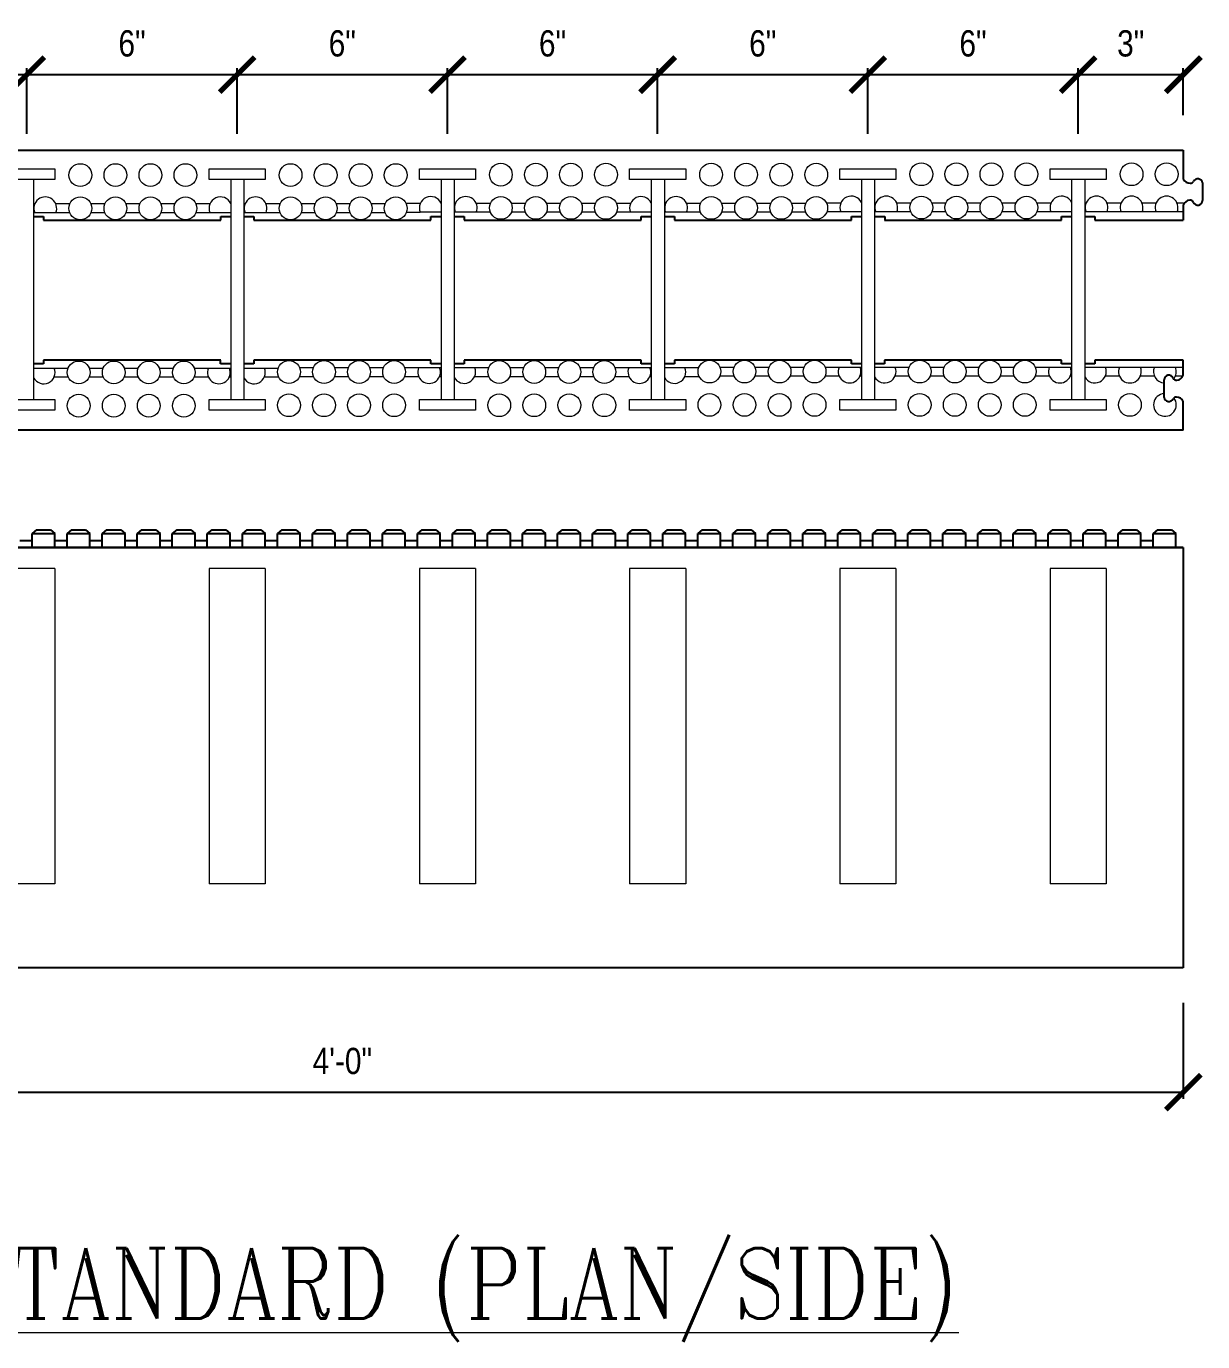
# Model space of a CAD drawing. Header units: inches. Extents: x -109.5 to -47.7, y 32.3 to 113.6.
# Drawn here: x -81.23 to -47.65, y 40.7 to 78.25 of the extents above; entities that cross this region are included whole.
import ezdxf

# ---------------------------------------------------------------- set-up
doc = ezdxf.new("R2010")
doc.units = ezdxf.units.IN
doc.header["$MEASUREMENT"] = 0
doc.layers.get('Defpoints').update_dxf_attribs({"color": 252})
for name, color, linetype, lineweight in [('A1 fine', 251, 'Continuous', 5), ('DETAILS', 7, 'Continuous', 13), ('DIM', 3, 'Continuous', 13)]:
    doc.layers.add(name, color=color, linetype=linetype, lineweight=lineweight)
doc.styles.add('ARCTEXT', font='arctext.shx', dxfattribs={"width": 0.85})
doc.styles.add('RomanC', font='romanc.shx', dxfattribs={"width": 0.85, "height": 5})
doc.dimstyles.new('ARCTEXT 1-1', dxfattribs={"dimscale": 0, "dimtxt": 1, "dimasz": 1, "dimexe": 0.1875, "dimexo": 1, "dimgap": 0.5, "dimtad": 1, "dimdec": 4, "dimzin": 3, "dimdsep": 46, "dimlunit": 4, "dimtxsty": 'ARCTEXT', "dimblk": 'ARCHTICK', "dimcen": 1, "dimclrd": 256, "dimclre": 256, "dimclrt": 256, "dimadec": 0, "dimazin": 0, "dimtfac": 1, "dimtdec": 4, "dimtofl": 0, "dimtmove": 2, "dimatfit": 3, "dimldrblk": 'arrow', "dimfxl": 1, "dimtolj": 1, "dimtzin": 0, "dimarcsym": 0})

# ---------------------------------------------------------------- blocks, each defined once
blk = doc.blocks.new('_ArchTick')
at = {"color": 0, "linetype": 'ByBlock', "const_width": 0.15}
blk.add_lwpolyline([(-0.5, -0.5), (0.5, 0.5)], dxfattribs=at)
blk = doc.blocks.new('*D177')
at = {"layer": 'Defpoints', "color": 0}
for p in [(-96.206, 51.376), (-48.206, 51.376), (-48.206, 47.824)]:
    blk.add_point(p, dxfattribs=at)
at = {"layer": 'DIM', "lineweight": -2}
for p, q in [((-96.206, 50.376), (-96.206, 47.637)), ((-48.206, 50.376), (-48.206, 47.637)), ((-96.206, 47.824), (-48.206, 47.824))]:
    blk.add_line(p, q, dxfattribs=at)
at = {"layer": 'DIM', "lineweight": -2, "rotation": 180}
blk.add_blockref('_ArchTick', (-96.206, 47.824), dxfattribs=at)
at = {"layer": 'DIM', "lineweight": -2}
blk.add_blockref('_ArchTick', (-48.206, 47.824), dxfattribs=at)
at = {"layer": 'DIM', "color": 2, "insert": (-72.206, 48.712), "char_height": 0.75, "attachment_point": 5, "style": 'ARCTEXT'}
blk.add_mtext('\\A1;4\'-0"', dxfattribs=at)
blk = doc.blocks.new('arrow')
at = {"layer": 'DIM'}
blk.add_hatch(color=253, dxfattribs=at).paths.add_polyline_path([(-2, 0.5), (-2, -0.5), (0, 0)])
at = {"layer": 'DIM', "lineweight": 9}
for points in [[(-2, 0.983), (-2, 0.5), (-2.469, 0.617)], [(0.374, 0.094), (0, 0)], [(0.374, -0.094), (0, 0)], [(-2, -0.983), (-2, -0.5), (-2.469, -0.617)]]:
    blk.add_lwpolyline(points, dxfattribs=at)
at = {"layer": 'DIM', "lineweight": 15}
blk.add_lwpolyline([(0, 0), (-2, -0.5), (-2, 0.5), (0, 0)], dxfattribs=at)
blk = doc.blocks.new('*D181')
at = {"layer": 'Defpoints', "color": 0}
for p in [(-81.208, 76.872), (-87.208, 74.18), (-81.208, 74.18)]:
    blk.add_point(p, dxfattribs=at)
at = {"layer": 'DIM', "lineweight": -2}
for p, q in [((-87.208, 75.18), (-87.208, 77.06)), ((-81.208, 75.18), (-81.208, 77.06)), ((-87.208, 76.872), (-81.208, 76.872))]:
    blk.add_line(p, q, dxfattribs=at)
at = {"layer": 'DIM', "lineweight": -2, "rotation": 180}
blk.add_blockref('_ArchTick', (-87.208, 76.872), dxfattribs=at)
at = {"layer": 'DIM', "lineweight": -2}
blk.add_blockref('_ArchTick', (-81.208, 76.872), dxfattribs=at)
at = {"layer": 'DIM', "color": 2, "insert": (-84.208, 77.76), "char_height": 0.75, "attachment_point": 5, "style": 'ARCTEXT'}
blk.add_mtext('\\A1;6"', dxfattribs=at)
blk = doc.blocks.new('*D182')
at = {"layer": 'Defpoints', "color": 0}
for p in [(-75.208, 76.872), (-81.208, 74.18), (-75.208, 74.18)]:
    blk.add_point(p, dxfattribs=at)
at = {"layer": 'DIM', "lineweight": -2}
for p, q in [((-81.208, 75.18), (-81.208, 77.06)), ((-75.208, 75.18), (-75.208, 77.06)), ((-81.208, 76.872), (-75.208, 76.872))]:
    blk.add_line(p, q, dxfattribs=at)
at = {"layer": 'DIM', "lineweight": -2, "rotation": 180}
blk.add_blockref('_ArchTick', (-81.208, 76.872), dxfattribs=at)
at = {"layer": 'DIM', "lineweight": -2}
blk.add_blockref('_ArchTick', (-75.208, 76.872), dxfattribs=at)
at = {"layer": 'DIM', "color": 2, "insert": (-78.208, 77.76), "char_height": 0.75, "attachment_point": 5, "style": 'ARCTEXT'}
blk.add_mtext('\\A1;6"', dxfattribs=at)
blk = doc.blocks.new('*D183')
at = {"layer": 'Defpoints', "color": 0}
for p in [(-69.208, 76.872), (-75.208, 74.18), (-69.208, 74.18)]:
    blk.add_point(p, dxfattribs=at)
at = {"layer": 'DIM', "lineweight": -2}
for p, q in [((-75.208, 75.18), (-75.208, 77.06)), ((-69.208, 75.18), (-69.208, 77.06)), ((-75.208, 76.872), (-69.208, 76.872))]:
    blk.add_line(p, q, dxfattribs=at)
at = {"layer": 'DIM', "lineweight": -2, "rotation": 180}
blk.add_blockref('_ArchTick', (-75.208, 76.872), dxfattribs=at)
at = {"layer": 'DIM', "lineweight": -2}
blk.add_blockref('_ArchTick', (-69.208, 76.872), dxfattribs=at)
at = {"layer": 'DIM', "color": 2, "insert": (-72.208, 77.76), "char_height": 0.75, "attachment_point": 5, "style": 'ARCTEXT'}
blk.add_mtext('\\A1;6"', dxfattribs=at)
blk = doc.blocks.new('*D184')
at = {"layer": 'Defpoints', "color": 0}
for p in [(-63.208, 76.872), (-69.208, 74.18), (-63.208, 74.18)]:
    blk.add_point(p, dxfattribs=at)
at = {"layer": 'DIM', "lineweight": -2}
for p, q in [((-69.208, 75.18), (-69.208, 77.06)), ((-63.208, 75.18), (-63.208, 77.06)), ((-69.208, 76.872), (-63.208, 76.872))]:
    blk.add_line(p, q, dxfattribs=at)
at = {"layer": 'DIM', "lineweight": -2, "rotation": 180}
blk.add_blockref('_ArchTick', (-69.208, 76.872), dxfattribs=at)
at = {"layer": 'DIM', "lineweight": -2}
blk.add_blockref('_ArchTick', (-63.208, 76.872), dxfattribs=at)
at = {"layer": 'DIM', "color": 2, "insert": (-66.208, 77.76), "char_height": 0.75, "attachment_point": 5, "style": 'ARCTEXT'}
blk.add_mtext('\\A1;6"', dxfattribs=at)
blk = doc.blocks.new('*D185')
at = {"layer": 'Defpoints', "color": 0}
for p in [(-57.208, 76.872), (-63.208, 74.18), (-57.208, 74.18)]:
    blk.add_point(p, dxfattribs=at)
at = {"layer": 'DIM', "lineweight": -2}
for p, q in [((-63.208, 75.18), (-63.208, 77.06)), ((-57.208, 75.18), (-57.208, 77.06)), ((-63.208, 76.872), (-57.208, 76.872))]:
    blk.add_line(p, q, dxfattribs=at)
at = {"layer": 'DIM', "lineweight": -2, "rotation": 180}
blk.add_blockref('_ArchTick', (-63.208, 76.872), dxfattribs=at)
at = {"layer": 'DIM', "lineweight": -2}
blk.add_blockref('_ArchTick', (-57.208, 76.872), dxfattribs=at)
at = {"layer": 'DIM', "color": 2, "insert": (-60.208, 77.76), "char_height": 0.75, "attachment_point": 5, "style": 'ARCTEXT'}
blk.add_mtext('\\A1;6"', dxfattribs=at)
blk = doc.blocks.new('*D186')
at = {"layer": 'Defpoints', "color": 0}
for p in [(-51.208, 76.872), (-57.208, 74.18), (-51.208, 74.18)]:
    blk.add_point(p, dxfattribs=at)
at = {"layer": 'DIM', "lineweight": -2}
for p, q in [((-57.208, 75.18), (-57.208, 77.06)), ((-51.208, 75.18), (-51.208, 77.06)), ((-57.208, 76.872), (-51.208, 76.872))]:
    blk.add_line(p, q, dxfattribs=at)
at = {"layer": 'DIM', "lineweight": -2, "rotation": 180}
blk.add_blockref('_ArchTick', (-57.208, 76.872), dxfattribs=at)
at = {"layer": 'DIM', "lineweight": -2}
blk.add_blockref('_ArchTick', (-51.208, 76.872), dxfattribs=at)
at = {"layer": 'DIM', "color": 2, "insert": (-54.208, 77.76), "char_height": 0.75, "attachment_point": 5, "style": 'ARCTEXT'}
blk.add_mtext('\\A1;6"', dxfattribs=at)
blk = doc.blocks.new('*D187')
at = {"layer": 'Defpoints', "color": 0}
for p in [(-48.206, 76.872), (-48.206, 74.72), (-51.208, 74.18)]:
    blk.add_point(p, dxfattribs=at)
at = {"layer": 'DIM', "lineweight": -2}
for p, q in [((-51.208, 75.18), (-51.208, 77.06)), ((-48.206, 75.72), (-48.206, 77.06)), ((-51.208, 76.872), (-48.206, 76.872))]:
    blk.add_line(p, q, dxfattribs=at)
at = {"layer": 'DIM', "lineweight": -2, "rotation": 180}
blk.add_blockref('_ArchTick', (-51.208, 76.872), dxfattribs=at)
at = {"layer": 'DIM', "lineweight": -2}
blk.add_blockref('_ArchTick', (-48.206, 76.872), dxfattribs=at)
at = {"layer": 'DIM', "color": 2, "insert": (-49.707, 77.76), "char_height": 0.75, "attachment_point": 5, "style": 'ARCTEXT'}
blk.add_mtext('\\A1;3"', dxfattribs=at)

msp = doc.modelspace()

# ---------------------------------------------------------------- linework, layer by layer
at = {"color": 1}
for p, q in [((-96.20623, 74.72036), (-48.20623, 74.72036)), ((-48.20623, 74.72036), (-48.20623, 73.89536)), ((-47.6561, 73.78106), (-47.6561, 73.28106)), ((-48.20623, 73.14536), (-48.20623, 72.72036)), ((-81.01738, 72.82036), (-80.72988, 72.82036)), ((-80.73123, 72.72036), (-75.67852, 72.72036)), ((-80.72988, 72.82036), (-80.72988, 72.72036)), ((-75.67852, 72.72036), (-75.67852, 72.82036)), ((-75.67852, 72.82036), (-75.39102, 72.82036)), ((-75.01602, 72.82036), (-74.72852, 72.82036)), ((-74.72988, 72.72036), (-69.67717, 72.72036)), ((-74.72852, 72.82036), (-74.72852, 72.72036)), ((-69.67717, 72.71999), (-69.67717, 72.81999)), ((-69.67717, 72.81999), (-69.38967, 72.81999)), ((-69.01467, 72.81999), (-68.72717, 72.81999)), ((-68.72852, 72.72036), (-63.67852, 72.72036)), ((-68.72717, 72.81999), (-68.72717, 72.71999)), ((-63.67852, 72.72036), (-63.67852, 72.82036)), ((-63.67852, 72.82036), (-63.39102, 72.82036)), ((-63.01602, 72.82036), (-62.72852, 72.82036)), ((-62.72988, 72.72036), (-57.67852, 72.72036)), ((-62.72852, 72.82036), (-62.72852, 72.72036)), ((-57.67852, 72.72036), (-57.67852, 72.82036)), ((-57.67852, 72.82036), (-57.39102, 72.82036)), ((-57.01602, 72.82036), (-56.72852, 72.82036)), ((-56.72988, 72.72036), (-51.67988, 72.72036)), ((-56.72852, 72.82036), (-56.72852, 72.72036)), ((-51.67988, 72.72036), (-51.67988, 72.82036)), ((-51.67988, 72.82036), (-51.39238, 72.82036)), ((-51.01738, 72.82036), (-50.72988, 72.82036)), ((-50.73123, 72.72036), (-48.20623, 72.72036)), ((-50.72988, 72.82036), (-50.72988, 72.72036)), ((-80.73123, 68.72036), (-80.73123, 68.62036)), ((-75.67852, 68.72036), (-80.73123, 68.72036)), ((-75.67988, 68.62036), (-75.67988, 68.72036)), ((-74.72988, 68.72036), (-74.72988, 68.62036)), ((-69.67717, 68.72036), (-74.72988, 68.72036)), ((-69.67852, 68.61999), (-69.67852, 68.71999)), ((-63.67852, 68.72036), (-68.72852, 68.72036)), ((-68.72852, 68.71999), (-68.72852, 68.61999)), ((-63.67988, 68.62036), (-63.67988, 68.72036)), ((-62.72988, 68.72036), (-62.72988, 68.62036)), ((-57.67852, 68.72036), (-62.72988, 68.72036)), ((-57.67988, 68.62036), (-57.67988, 68.72036)), ((-56.72988, 68.72036), (-56.72988, 68.62036)), ((-51.67988, 68.72036), (-56.72988, 68.72036)), ((-51.68123, 68.62036), (-51.68123, 68.72036)), ((-48.20623, 68.72036), (-50.73123, 68.72036)), ((-50.73123, 68.72036), (-50.73123, 68.62036)), ((-48.20623, 68.29536), (-48.20623, 68.72036)), ((-80.73123, 68.62036), (-81.01738, 68.62036)), ((-75.39102, 68.62036), (-75.67988, 68.62036)), ((-74.72988, 68.62036), (-75.01602, 68.62036)), ((-69.38967, 68.61999), (-69.67852, 68.61999)), ((-68.72852, 68.61999), (-69.01467, 68.61999)), ((-63.39102, 68.62036), (-63.67988, 68.62036)), ((-62.72988, 68.62036), (-63.01602, 68.62036)), ((-57.39102, 68.62036), (-57.67988, 68.62036)), ((-56.72988, 68.62036), (-57.01602, 68.62036)), ((-51.39238, 68.62036), (-51.68123, 68.62036)), ((-50.73123, 68.62036), (-51.01738, 68.62036)), ((-48.75637, 67.65965), (-48.75637, 68.15965)), ((-48.20623, 66.72036), (-48.20623, 67.54536)), ((-48.20623, 66.72036), (-96.20623, 66.72036)), ((-80.93277, 63.87639), (-81.05777, 63.77639)), ((-80.93277, 63.87639), (-80.53277, 63.87639)), ((-80.53277, 63.87639), (-80.40777, 63.77639)), ((-79.93289, 63.87639), (-80.05789, 63.77639)), ((-79.93289, 63.87639), (-79.53289, 63.87639)), ((-79.53289, 63.87639), (-79.40789, 63.77639)), ((-78.93231, 63.87639), (-79.05731, 63.77639)), ((-78.93231, 63.87639), (-78.53231, 63.87639)), ((-78.53231, 63.87639), (-78.40731, 63.77639)), ((-77.93335, 63.87639), (-78.05835, 63.77639)), ((-77.93335, 63.87639), (-77.53335, 63.87639)), ((-77.53335, 63.87639), (-77.40835, 63.77639)), ((-76.93335, 63.87639), (-77.05835, 63.77639)), ((-76.93335, 63.87639), (-76.53335, 63.87639)), ((-76.53335, 63.87639), (-76.40835, 63.77639)), ((-75.93454, 63.87639), (-76.05954, 63.77639)), ((-75.93454, 63.87639), (-75.53454, 63.87639)), ((-75.53454, 63.87639), (-75.40954, 63.77639)), ((-74.93454, 63.87639), (-75.05954, 63.77639)), ((-74.93454, 63.87639), (-74.53454, 63.87639)), ((-74.53454, 63.87639), (-74.40954, 63.77639)), ((-73.93455, 63.87639), (-74.05955, 63.77639)), ((-73.93455, 63.87639), (-73.53455, 63.87639)), ((-73.53455, 63.87639), (-73.40955, 63.77639)), ((-72.9347, 63.87639), (-73.0597, 63.77639)), ((-72.9347, 63.87639), (-72.5347, 63.87639)), ((-72.5347, 63.87639), (-72.4097, 63.77639)), ((-71.93412, 63.87639), (-72.05912, 63.77639)), ((-71.93412, 63.87639), (-71.53412, 63.87639)), ((-71.53412, 63.87639), (-71.40912, 63.77639)), ((-70.93516, 63.87639), (-71.06016, 63.77639)), ((-70.93516, 63.87639), (-70.53516, 63.87639)), ((-70.53516, 63.87639), (-70.41016, 63.77639)), ((-69.93516, 63.87639), (-70.06016, 63.77639)), ((-69.93516, 63.87639), (-69.53516, 63.87639)), ((-69.53516, 63.87639), (-69.41016, 63.77639)), ((-68.93635, 63.87639), (-69.06135, 63.77639)), ((-68.93635, 63.87639), (-68.53635, 63.87639)), ((-68.53635, 63.87639), (-68.41135, 63.77639)), ((-67.93635, 63.87639), (-68.06135, 63.77639)), ((-67.93635, 63.87639), (-67.53635, 63.87639)), ((-67.53635, 63.87639), (-67.41135, 63.77639)), ((-66.93636, 63.87639), (-67.06136, 63.77639)), ((-66.93636, 63.87639), (-66.53636, 63.87639)), ((-66.53636, 63.87639), (-66.41136, 63.77639)), ((-65.93651, 63.87639), (-66.06151, 63.77639)), ((-65.93651, 63.87639), (-65.53651, 63.87639)), ((-65.53651, 63.87639), (-65.41151, 63.77639)), ((-64.93755, 63.87639), (-65.06255, 63.77639)), ((-64.93755, 63.87639), (-64.53755, 63.87639)), ((-64.53755, 63.87639), (-64.41255, 63.77639)), ((-63.93755, 63.87639), (-64.06255, 63.77639)), ((-63.93755, 63.87639), (-63.53755, 63.87639)), ((-63.53755, 63.87639), (-63.41255, 63.77639)), ((-62.93874, 63.87639), (-63.06374, 63.77639)), ((-62.93874, 63.87639), (-62.53874, 63.87639)), ((-62.53874, 63.87639), (-62.41374, 63.77639)), ((-61.93874, 63.87639), (-62.06374, 63.77639)), ((-61.93874, 63.87639), (-61.53874, 63.87639)), ((-61.53874, 63.87639), (-61.41374, 63.77639)), ((-60.93874, 63.87639), (-61.06374, 63.77639)), ((-60.93874, 63.87639), (-60.53874, 63.87639)), ((-60.53874, 63.87639), (-60.41374, 63.77639)), ((-59.93889, 63.87639), (-60.06389, 63.77639)), ((-59.93889, 63.87639), (-59.53889, 63.87639)), ((-59.53889, 63.87639), (-59.41389, 63.77639)), ((-58.93904, 63.87639), (-59.06404, 63.77639)), ((-58.93904, 63.87639), (-58.53904, 63.87639)), ((-58.53904, 63.87639), (-58.41404, 63.77639)), ((-57.94008, 63.87639), (-58.06508, 63.77639)), ((-57.94008, 63.87639), (-57.54008, 63.87639)), ((-57.54008, 63.87639), (-57.41508, 63.77639)), ((-56.94008, 63.87639), (-57.06508, 63.77639)), ((-56.94008, 63.87639), (-56.54008, 63.87639)), ((-56.54008, 63.87639), (-56.41508, 63.77639)), ((-55.94127, 63.87639), (-56.06627, 63.77639)), ((-55.94127, 63.87639), (-55.54127, 63.87639)), ((-55.54127, 63.87639), (-55.41627, 63.77639)), ((-54.94127, 63.87639), (-55.06627, 63.77639)), ((-54.94127, 63.87639), (-54.54127, 63.87639)), ((-54.54127, 63.87639), (-54.41627, 63.77639)), ((-53.94127, 63.87639), (-54.06627, 63.77639)), ((-53.94127, 63.87639), (-53.54127, 63.87639)), ((-53.54127, 63.87639), (-53.41627, 63.77639)), ((-52.94142, 63.87639), (-53.06642, 63.77639)), ((-52.94142, 63.87639), (-52.54142, 63.87639)), ((-52.54142, 63.87639), (-52.41642, 63.77639)), ((-51.94158, 63.87639), (-52.06658, 63.77639)), ((-51.94158, 63.87639), (-51.54158, 63.87639)), ((-51.54158, 63.87639), (-51.41658, 63.77639)), ((-50.94261, 63.87639), (-51.06761, 63.77639)), ((-50.94261, 63.87639), (-50.54261, 63.87639)), ((-50.54261, 63.87639), (-50.41761, 63.77639)), ((-49.94261, 63.87639), (-50.06761, 63.77639)), ((-49.94261, 63.87639), (-49.54261, 63.87639)), ((-49.54261, 63.87639), (-49.41761, 63.77639)), ((-48.94381, 63.87639), (-49.06881, 63.77639)), ((-48.94381, 63.87639), (-48.54381, 63.87639)), ((-48.54381, 63.87639), (-48.41881, 63.77639)), ((-81.40762, 63.57639), (-81.05777, 63.57639)), ((-81.05777, 63.37639), (-81.05777, 63.77639)), ((-81.05777, 63.77639), (-80.40777, 63.77639)), ((-80.40777, 63.37639), (-80.40777, 63.77639)), ((-80.40777, 63.57639), (-80.05789, 63.57639)), ((-80.05789, 63.37639), (-80.05789, 63.77639)), ((-80.05789, 63.77639), (-79.40789, 63.77639)), ((-79.40789, 63.37639), (-79.40789, 63.77639)), ((-79.40789, 63.57639), (-79.05731, 63.57639)), ((-79.05731, 63.37639), (-79.05731, 63.77639)), ((-79.05731, 63.77639), (-78.40731, 63.77639)), ((-78.40731, 63.37639), (-78.40731, 63.77639)), ((-78.40731, 63.57639), (-78.05835, 63.57639)), ((-78.05835, 63.37639), (-78.05835, 63.77639)), ((-78.05835, 63.77639), (-77.40835, 63.77639)), ((-77.40835, 63.37639), (-77.40835, 63.77639)), ((-77.40835, 63.57639), (-77.05835, 63.57639)), ((-77.05835, 63.37639), (-77.05835, 63.77639)), ((-77.05835, 63.77639), (-76.40835, 63.77639)), ((-76.40835, 63.37639), (-76.40835, 63.77639)), ((-76.40835, 63.57639), (-76.05954, 63.57639)), ((-76.05954, 63.37639), (-76.05954, 63.77639)), ((-76.05954, 63.77639), (-75.40954, 63.77639)), ((-75.40954, 63.37639), (-75.40954, 63.77639)), ((-75.40954, 63.57639), (-75.05954, 63.57639)), ((-75.05954, 63.37639), (-75.05954, 63.77639)), ((-75.05954, 63.77639), (-74.40954, 63.77639)), ((-74.40954, 63.37639), (-74.40954, 63.77639)), ((-74.40954, 63.57639), (-74.05955, 63.57639)), ((-74.05955, 63.37639), (-74.05955, 63.77639)), ((-74.05955, 63.77639), (-73.40955, 63.77639)), ((-73.40955, 63.37639), (-73.40955, 63.77639)), ((-73.40955, 63.57639), (-73.0597, 63.57639)), ((-73.0597, 63.37639), (-73.0597, 63.77639)), ((-73.0597, 63.77639), (-72.4097, 63.77639)), ((-72.4097, 63.37639), (-72.4097, 63.77639)), ((-72.4097, 63.57639), (-72.05912, 63.57639)), ((-72.05912, 63.37639), (-72.05912, 63.77639)), ((-72.05912, 63.77639), (-71.40912, 63.77639)), ((-71.40912, 63.37639), (-71.40912, 63.77639)), ((-71.40912, 63.57639), (-71.06016, 63.57639)), ((-71.06016, 63.37639), (-71.06016, 63.77639)), ((-71.06016, 63.77639), (-70.41016, 63.77639)), ((-70.41016, 63.37639), (-70.41016, 63.77639)), ((-70.41016, 63.57639), (-70.06016, 63.57639)), ((-70.06016, 63.37639), (-70.06016, 63.77639)), ((-70.06016, 63.77639), (-69.41016, 63.77639)), ((-69.41016, 63.37639), (-69.41016, 63.77639)), ((-69.41016, 63.57639), (-69.06135, 63.57639)), ((-69.06135, 63.37639), (-69.06135, 63.77639)), ((-69.06135, 63.77639), (-68.41135, 63.77639)), ((-68.41135, 63.37639), (-68.41135, 63.77639)), ((-68.41135, 63.57639), (-68.06135, 63.57639)), ((-68.06135, 63.37639), (-68.06135, 63.77639)), ((-68.06135, 63.77639), (-67.41135, 63.77639)), ((-67.41135, 63.37639), (-67.41135, 63.77639)), ((-67.41135, 63.57639), (-67.06136, 63.57639)), ((-67.06136, 63.37639), (-67.06136, 63.77639)), ((-67.06136, 63.77639), (-66.41136, 63.77639)), ((-66.41136, 63.37639), (-66.41136, 63.77639)), ((-66.41136, 63.57639), (-66.06151, 63.57639)), ((-66.06151, 63.37639), (-66.06151, 63.77639)), ((-66.06151, 63.77639), (-65.41151, 63.77639)), ((-65.41151, 63.37639), (-65.41151, 63.77639)), ((-65.41151, 63.57639), (-65.06255, 63.57639)), ((-65.06255, 63.37639), (-65.06255, 63.77639)), ((-65.06255, 63.77639), (-64.41255, 63.77639)), ((-64.41255, 63.37639), (-64.41255, 63.77639)), ((-64.41255, 63.57639), (-64.06255, 63.57639)), ((-64.06255, 63.37639), (-64.06255, 63.77639)), ((-64.06255, 63.77639), (-63.41255, 63.77639)), ((-63.41255, 63.37639), (-63.41255, 63.77639)), ((-63.41255, 63.57639), (-63.06374, 63.57639)), ((-63.06374, 63.37639), (-63.06374, 63.77639)), ((-63.06374, 63.77639), (-62.41374, 63.77639)), ((-62.41374, 63.37639), (-62.41374, 63.77639)), ((-62.41374, 63.57639), (-62.06374, 63.57639)), ((-62.06374, 63.37639), (-62.06374, 63.77639)), ((-62.06374, 63.77639), (-61.41374, 63.77639)), ((-61.41374, 63.37639), (-61.41374, 63.77639)), ((-61.41374, 63.57639), (-61.06374, 63.57639)), ((-61.06374, 63.37639), (-61.06374, 63.77639)), ((-61.06374, 63.77639), (-60.41374, 63.77639)), ((-60.41374, 63.37639), (-60.41374, 63.77639)), ((-60.41374, 63.57639), (-60.06389, 63.57639)), ((-60.06389, 63.37639), (-60.06389, 63.77639)), ((-60.06389, 63.77639), (-59.41389, 63.77639)), ((-59.41389, 63.37639), (-59.41389, 63.77639)), ((-59.41389, 63.57639), (-59.06404, 63.57639)), ((-59.06404, 63.37639), (-59.06404, 63.77639)), ((-59.06404, 63.77639), (-58.41404, 63.77639)), ((-58.41404, 63.37639), (-58.41404, 63.77639)), ((-58.41404, 63.57639), (-58.06508, 63.57639)), ((-58.06508, 63.37639), (-58.06508, 63.77639)), ((-58.06508, 63.77639), (-57.41508, 63.77639)), ((-57.41508, 63.37639), (-57.41508, 63.77639)), ((-57.41508, 63.57639), (-57.06508, 63.57639)), ((-57.06508, 63.37639), (-57.06508, 63.77639)), ((-57.06508, 63.77639), (-56.41508, 63.77639)), ((-56.41508, 63.37639), (-56.41508, 63.77639)), ((-56.41508, 63.57639), (-56.06627, 63.57639)), ((-56.06627, 63.37639), (-56.06627, 63.77639)), ((-56.06627, 63.77639), (-55.41627, 63.77639)), ((-55.41627, 63.37639), (-55.41627, 63.77639)), ((-55.41627, 63.57639), (-55.06627, 63.57639)), ((-55.06627, 63.37639), (-55.06627, 63.77639)), ((-55.06627, 63.77639), (-54.41627, 63.77639)), ((-54.41627, 63.37639), (-54.41627, 63.77639)), ((-54.41627, 63.57639), (-54.06627, 63.57639)), ((-54.06627, 63.37639), (-54.06627, 63.77639)), ((-54.06627, 63.77639), (-53.41627, 63.77639)), ((-53.41627, 63.37639), (-53.41627, 63.77639)), ((-53.41627, 63.57639), (-53.06642, 63.57639)), ((-53.06642, 63.37639), (-53.06642, 63.77639)), ((-53.06642, 63.77639), (-52.41642, 63.77639)), ((-52.41642, 63.37639), (-52.41642, 63.77639)), ((-52.41642, 63.57639), (-52.06658, 63.57639)), ((-52.06658, 63.37639), (-52.06658, 63.77639)), ((-52.06658, 63.77639), (-51.41658, 63.77639)), ((-51.41658, 63.37639), (-51.41658, 63.77639)), ((-51.41658, 63.57639), (-51.06761, 63.57639)), ((-51.06761, 63.37639), (-51.06761, 63.77639)), ((-51.06761, 63.77639), (-50.41761, 63.77639)), ((-50.41761, 63.37639), (-50.41761, 63.77639)), ((-50.41761, 63.57639), (-50.06761, 63.57639)), ((-50.06761, 63.37639), (-50.06761, 63.77639)), ((-50.06761, 63.77639), (-49.41761, 63.77639)), ((-49.41761, 63.37639), (-49.41761, 63.77639)), ((-49.41761, 63.57639), (-49.06881, 63.57639)), ((-49.06881, 63.37639), (-49.06881, 63.77639)), ((-49.06881, 63.77639), (-48.41881, 63.77639)), ((-48.41881, 63.37639), (-48.41881, 63.77639)), ((-48.20623, 63.37639), (-96.20623, 63.37639)), ((-96.20623, 63.37639), (-48.20623, 63.37639)), ((-48.20623, 63.37639), (-48.20623, 51.37639)), ((-48.20623, 51.37639), (-96.20623, 51.37639))]:
    msp.add_line(p, q, dxfattribs=at)
for centre, radius, start, end in [((-47.99998, 74.00362), 0.23294, 207.696314, 268.203531), ((-48.00415, 73.87075), 0.1, 268.203531, 331.332386), ((-47.79366, 73.75566), 0.13989, 10.458788, 151.332386), ((-47.99998, 73.07389), 0.21828, 96.322378, 160.888256), ((-48.01301, 73.19145), 0.1, 22.594395, 96.322378), ((-47.79366, 73.28273), 0.13758, 202.594395, 359.304886), ((-48.6188, 68.15798), 0.13758, 22.594395, 179.304886), ((-48.39946, 68.24926), 0.1, 202.594395, 276.322378), ((-48.41248, 68.36682), 0.21828, 276.322378, 340.888256), ((-48.6188, 67.68505), 0.13989, 190.458788, 331.332386), ((-48.40832, 67.56996), 0.1, 88.203531, 151.332386), ((-48.41248, 67.43709), 0.23294, 27.696314, 88.203531)]:
    msp.add_arc(centre, radius, start, end, dxfattribs=at)
at = {"layer": 'A1 fine'}
for p, q in [((-80.98249, 73.18221), (-81.01738, 73.18221)), ((-80.38249, 72.93221), (-81.01738, 72.93221)), ((-79.98249, 73.18221), (-80.38355, 73.18221)), ((-79.98355, 72.93221), (-80.38249, 72.93221)), ((-78.98249, 73.18221), (-79.38355, 73.18221)), ((-78.98355, 72.93221), (-79.38249, 72.93221)), ((-77.98249, 73.18221), (-78.38355, 73.18221)), ((-77.98355, 72.93221), (-78.38249, 72.93221)), ((-76.98249, 73.18221), (-77.38355, 73.18221)), ((-76.98355, 72.93221), (-77.38249, 72.93221)), ((-75.98249, 73.18221), (-76.38355, 73.18221)), ((-75.98355, 72.93221), (-76.38249, 72.93221)), ((-75.39102, 72.93221), (-75.98355, 72.93221)), ((-74.98249, 73.18221), (-75.01602, 73.18221)), ((-74.38249, 72.93221), (-75.01602, 72.93221)), ((-73.98249, 73.18221), (-74.38355, 73.18221)), ((-73.98355, 72.93221), (-74.38249, 72.93221)), ((-72.98249, 73.18221), (-73.38355, 73.18221)), ((-72.98355, 72.93221), (-73.38249, 72.93221)), ((-71.98249, 73.18221), (-72.38355, 73.18221)), ((-71.98355, 72.93221), (-72.38249, 72.93221)), ((-70.98249, 73.18221), (-71.38355, 73.18221)), ((-70.98355, 72.93221), (-71.38249, 72.93221)), ((-69.98226, 73.19116), (-70.38333, 73.19116)), ((-69.98332, 72.94116), (-70.38226, 72.94116)), ((-69.38967, 72.94407), (-69.98333, 72.94407)), ((-68.98227, 73.19407), (-69.01467, 73.19407)), ((-68.38228, 72.94407), (-69.01467, 72.94407)), ((-67.98227, 73.19407), (-68.38334, 73.19407)), ((-67.98333, 72.94407), (-68.38228, 72.94407)), ((-66.98227, 73.19407), (-67.38334, 73.19407)), ((-66.98333, 72.94407), (-67.38228, 72.94407)), ((-65.98227, 73.19407), (-66.38334, 73.19407)), ((-65.98333, 72.94407), (-66.38228, 72.94407)), ((-64.98227, 73.19407), (-65.38334, 73.19407)), ((-64.98333, 72.94407), (-65.38228, 72.94407)), ((-63.98227, 73.19407), (-64.38334, 73.19407)), ((-63.98333, 72.94407), (-64.38228, 72.94407)), ((-63.39102, 72.94407), (-63.98333, 72.94407)), ((-62.98227, 73.19407), (-63.01602, 73.19407)), ((-62.38228, 72.94407), (-63.01602, 72.94407)), ((-61.98227, 73.19407), (-62.38334, 73.19407)), ((-61.98333, 72.94407), (-62.38228, 72.94407)), ((-60.98227, 73.19407), (-61.38334, 73.19407)), ((-60.98333, 72.94407), (-61.38228, 72.94407)), ((-59.98227, 73.19407), (-60.38334, 73.19407)), ((-59.98333, 72.94407), (-60.38228, 72.94407)), ((-58.98227, 73.19407), (-59.38334, 73.19407)), ((-58.98333, 72.94407), (-59.38228, 72.94407)), ((-57.98205, 73.20592), (-58.38312, 73.20592)), ((-57.98312, 72.95592), (-58.38206, 72.95592)), ((-57.39102, 72.95592), (-57.98312, 72.95592)), ((-56.98205, 73.20592), (-57.01602, 73.20592)), ((-56.38206, 72.95592), (-57.01602, 72.95592)), ((-55.98205, 73.20592), (-56.38312, 73.20592)), ((-55.98312, 72.95592), (-56.38206, 72.95592)), ((-54.98205, 73.20592), (-55.38312, 73.20592)), ((-54.98312, 72.95592), (-55.38206, 72.95592)), ((-53.98205, 73.20592), (-54.38312, 73.20592)), ((-53.98312, 72.95592), (-54.38206, 72.95592)), ((-52.98205, 73.20592), (-53.38312, 73.20592)), ((-52.98312, 72.95592), (-53.38206, 72.95592)), ((-51.98205, 73.20592), (-52.38312, 73.20592)), ((-51.98312, 72.95592), (-52.38206, 72.95592)), ((-51.39238, 72.95592), (-51.98312, 72.95592)), ((-50.98205, 73.20592), (-51.01738, 73.20592)), ((-50.38206, 72.95592), (-51.01738, 72.95592)), ((-49.98205, 73.20592), (-50.38312, 73.20592)), ((-48.20623, 72.95592), (-50.38206, 72.95592)), ((-48.98205, 73.20592), (-49.38312, 73.20592)), ((-48.20623, 73.20592), (-48.38312, 73.20592)), ((-81.01738, 68.49665), (-80.42913, 68.49665)), ((-80.42913, 68.49665), (-80.03019, 68.49665)), ((-79.42913, 68.49665), (-79.03019, 68.49665)), ((-78.42913, 68.49665), (-78.03019, 68.49665)), ((-77.42913, 68.49665), (-77.03019, 68.49665)), ((-76.42913, 68.49665), (-76.03019, 68.49665)), ((-76.03019, 68.49665), (-75.39102, 68.49665)), ((-75.01602, 68.49665), (-74.42913, 68.49665)), ((-74.42913, 68.49665), (-74.03458, 68.49665)), ((-73.42892, 68.5085), (-73.02997, 68.5085)), ((-72.42892, 68.5085), (-72.02997, 68.5085)), ((-71.42892, 68.5085), (-71.02997, 68.5085)), ((-70.42892, 68.5085), (-70.02997, 68.5085)), ((-70.02997, 68.5085), (-69.38967, 68.5085)), ((-69.01467, 68.5085), (-68.42892, 68.5085)), ((-68.42892, 68.5085), (-68.02997, 68.5085)), ((-67.42892, 68.5085), (-67.02997, 68.5085)), ((-66.42892, 68.5085), (-66.02997, 68.5085)), ((-65.42892, 68.5085), (-65.02997, 68.5085)), ((-64.42892, 68.5085), (-64.02997, 68.5085)), ((-64.02997, 68.5085), (-63.39102, 68.5085)), ((-63.01602, 68.5085), (-62.42892, 68.5085)), ((-62.42892, 68.5085), (-62.03437, 68.5085)), ((-61.4287, 68.52036), (-61.02976, 68.52036)), ((-60.4287, 68.52036), (-60.02976, 68.52036)), ((-59.4287, 68.52036), (-59.02976, 68.52036)), ((-58.4287, 68.52036), (-58.02976, 68.52036)), ((-58.02976, 68.52036), (-57.39102, 68.52036)), ((-57.01602, 68.52036), (-56.4287, 68.52036)), ((-56.4287, 68.52036), (-56.02976, 68.52036)), ((-55.4287, 68.52036), (-55.02976, 68.52036)), ((-54.4287, 68.52036), (-54.02976, 68.52036)), ((-53.4287, 68.52036), (-53.02976, 68.52036)), ((-52.4287, 68.52036), (-52.02976, 68.52036)), ((-52.02976, 68.52036), (-51.39238, 68.52036)), ((-51.01738, 68.52036), (-50.4287, 68.52036)), ((-50.4287, 68.52036), (-48.43123, 68.52036)), ((-48.43123, 68.52036), (-48.20623, 68.52036)), ((-80.4302, 68.24665), (-80.02913, 68.24665)), ((-79.4302, 68.24665), (-79.02913, 68.24665)), ((-78.4302, 68.24665), (-78.02913, 68.24665)), ((-77.4302, 68.24665), (-77.02913, 68.24665)), ((-76.4302, 68.24665), (-76.02913, 68.24665)), ((-75.4302, 68.24665), (-75.39102, 68.24665)), ((-74.4302, 68.24665), (-74.02363, 68.24665)), ((-73.42998, 68.2585), (-73.02891, 68.2585)), ((-72.42998, 68.2585), (-72.02891, 68.2585)), ((-71.42998, 68.2585), (-71.02891, 68.2585)), ((-70.42998, 68.2585), (-70.02891, 68.2585)), ((-69.42998, 68.2585), (-69.38967, 68.2585)), ((-68.42998, 68.2585), (-68.02891, 68.2585)), ((-67.42998, 68.2585), (-67.02891, 68.2585)), ((-66.42998, 68.2585), (-66.02891, 68.2585)), ((-65.42998, 68.2585), (-65.02891, 68.2585)), ((-64.42998, 68.2585), (-64.02891, 68.2585)), ((-63.42998, 68.2585), (-63.39102, 68.2585)), ((-62.42998, 68.2585), (-62.02342, 68.2585)), ((-61.42976, 68.27036), (-61.0287, 68.27036)), ((-60.42976, 68.27036), (-60.0287, 68.27036)), ((-59.42976, 68.27036), (-59.0287, 68.27036)), ((-58.42976, 68.27036), (-58.0287, 68.27036)), ((-57.42976, 68.27036), (-57.39102, 68.27036)), ((-56.42976, 68.27036), (-56.0287, 68.27036)), ((-55.42976, 68.27036), (-55.0287, 68.27036)), ((-54.42976, 68.27036), (-54.0287, 68.27036)), ((-53.42976, 68.27036), (-53.0287, 68.27036)), ((-52.42976, 68.27036), (-52.0287, 68.27036)), ((-51.42976, 68.27036), (-51.39238, 68.27036)), ((-50.42976, 68.27036), (-50.03027, 68.27036)), ((-49.43027, 68.27036), (-49.03123, 68.27036)), ((-48.43123, 68.27036), (-48.20623, 68.27036))]:
    msp.add_line(p, q, dxfattribs=at)
for centre in [(-55.68259, 74.02965), (-54.68259, 74.02965), (-53.68259, 74.02965), (-52.68259, 74.02965), (-49.68259, 74.02965), (-48.68259, 74.02965), (-79.68302, 74.00594), (-78.68302, 74.00594), (-77.68302, 74.00594), (-76.68302, 74.00594), (-73.68302, 74.00594), (-72.68302, 74.00594), (-71.68302, 74.00594), (-70.68302, 74.00594), (-67.6828, 74.01779), (-66.6828, 74.01779), (-65.6828, 74.01779), (-64.6828, 74.01779), (-61.6828, 74.01779), (-60.6828, 74.01779), (-59.6828, 74.01779), (-58.6828, 74.01779), (-79.68302, 73.05594), (-78.68302, 73.05594), (-77.68302, 73.05594), (-76.68302, 73.05594), (-73.68302, 73.05594), (-72.68302, 73.05594), (-71.68302, 73.05594), (-70.68302, 73.05594), (-67.6828, 73.06779), (-66.6828, 73.06779), (-65.6828, 73.06779), (-64.6828, 73.06779), (-61.6828, 73.06779), (-60.6828, 73.06779), (-59.6828, 73.06779), (-58.6828, 73.06779), (-55.68259, 73.07965), (-54.68259, 73.07965), (-53.68259, 73.07965), (-52.68259, 73.07965), (-61.72923, 68.39663), (-60.72923, 68.39663), (-59.72923, 68.39663), (-58.72923, 68.39663), (-55.72923, 68.39663), (-54.72923, 68.39663), (-53.72923, 68.39663), (-52.72923, 68.39663), (-79.72966, 68.37292), (-78.72966, 68.37292), (-77.72966, 68.37292), (-76.72966, 68.37292), (-73.72945, 68.38477), (-72.72945, 68.38477), (-71.72945, 68.38477), (-70.72945, 68.38477), (-67.72945, 68.38477), (-66.72945, 68.38477), (-65.72945, 68.38477), (-64.72945, 68.38477), (-79.72966, 67.42292), (-78.72966, 67.42292), (-77.72966, 67.42292), (-76.72966, 67.42292), (-73.72945, 67.43477), (-72.72945, 67.43477), (-71.72945, 67.43477), (-70.72945, 67.43477), (-67.72945, 67.43477), (-66.72945, 67.43477), (-65.72945, 67.43477), (-64.72945, 67.43477), (-61.72923, 67.44663), (-60.72923, 67.44663), (-59.72923, 67.44663), (-58.72923, 67.44663), (-55.72923, 67.44663), (-54.72923, 67.44663), (-53.72923, 67.44663), (-52.72923, 67.44663), (-49.73027, 67.44536)]:
    msp.add_circle(centre, 0.325, dxfattribs=at)
for centre, start, end in [((-80.68302, 73.05594), 337.623121, 202.376879), ((-75.68302, 73.05594), 26.044169, 202.376879), ((-74.68302, 73.05594), 337.623121, 202.376879), ((-69.6828, 73.06779), 25.58307, 202.376879), ((-68.6828, 73.06779), 337.623121, 202.376879), ((-63.6828, 73.06779), 26.130879, 202.376879), ((-62.6828, 73.06779), 337.623121, 202.376879), ((-57.68259, 73.07965), 26.217323, 202.376879), ((-56.68259, 73.07965), 337.623121, 202.376879), ((-51.68259, 73.07965), 26.753045, 202.376879), ((-50.68259, 73.07965), 337.623121, 202.376879), ((-49.68259, 73.07965), 337.623121, 202.376879), ((-48.68259, 73.07965), 337.623121, 202.376879), ((-80.72966, 68.37292), 207.713893, 22.376879), ((-75.72966, 68.37292), 157.623121, 22.376879), ((-74.72966, 68.37292), 208.223318, 22.376879), ((-69.72945, 68.38477), 157.623121, 22.376879), ((-68.72945, 68.38477), 208.644999, 22.376879), ((-63.72945, 68.38477), 157.623121, 22.376879), ((-62.72945, 68.38477), 208.142582, 22.376879), ((-57.72923, 68.39663), 157.623121, 22.376879), ((-56.72923, 68.39663), 208.061634, 22.376879), ((-51.72923, 68.39663), 157.623121, 22.376879), ((-50.72923, 68.39663), 207.549462, 22.376879), ((-49.73027, 68.39536), 157.380135, 22.619865), ((-48.73123, 68.39536), 157.380135, 265.563981), ((-48.73123, 68.39536), 319.57522, 22.619865), ((-48.73123, 67.44536), 94.436019, 37.85771)]:
    msp.add_arc(centre, 0.325, start, end, dxfattribs=at)
at = {"layer": 'DETAILS', "color": 6, "lineweight": 20}
for p, q in [((-81.01738, 73.87965), (-81.01738, 67.59536)), ((-75.39102, 73.87965), (-75.39102, 67.59536)), ((-75.01602, 73.87965), (-75.01602, 67.59536)), ((-69.38967, 73.87965), (-69.38967, 67.59536)), ((-69.01467, 73.87965), (-69.01467, 67.59536)), ((-63.39102, 73.87965), (-63.39102, 67.59536)), ((-63.01602, 73.87965), (-63.01602, 67.59536)), ((-57.39102, 73.87965), (-57.39102, 67.59536)), ((-57.01602, 73.87965), (-57.01602, 67.59536)), ((-51.39238, 73.87965), (-51.39238, 67.59536)), ((-51.01738, 73.87965), (-51.01738, 67.59536)), ((-80.40759, 62.77499), (-82.00759, 62.77499)), ((-80.40759, 62.77499), (-80.40759, 53.77639)), ((-76.00759, 62.77499), (-76.00759, 53.77639)), ((-74.40759, 62.77499), (-76.00759, 62.77499)), ((-74.40759, 62.77499), (-74.40759, 53.77639)), ((-70.00759, 62.77499), (-70.00759, 53.77639)), ((-68.40759, 62.77499), (-70.00759, 62.77499)), ((-68.40759, 62.77499), (-68.40759, 53.77639)), ((-64.00759, 62.77499), (-64.00759, 53.77639)), ((-62.40759, 62.77499), (-64.00759, 62.77499)), ((-62.40759, 62.77499), (-62.40759, 53.77639)), ((-58.00759, 62.77499), (-58.00759, 53.77639)), ((-56.40759, 62.77499), (-58.00759, 62.77499)), ((-56.40759, 62.77499), (-56.40759, 53.77639)), ((-52.00759, 62.77499), (-52.00759, 53.77639)), ((-50.40759, 62.77499), (-52.00759, 62.77499)), ((-50.40759, 62.77499), (-50.40759, 53.77639)), ((-80.40759, 53.77639), (-82.00759, 53.77639)), ((-74.40759, 53.77639), (-76.00759, 53.77639)), ((-68.40759, 53.77639), (-70.00759, 53.77639)), ((-62.40759, 53.77639), (-64.00759, 53.77639)), ((-56.40759, 53.77639), (-58.00759, 53.77639)), ((-50.40759, 53.77639), (-52.00759, 53.77639))]:
    msp.add_line(p, q, dxfattribs=at)
for points in [[(-80.40759, 73.87965), (-82.00759, 73.87965), (-82.00759, 74.17965), (-80.40759, 74.17965)], [(-74.40759, 73.87965), (-76.00759, 73.87965), (-76.00759, 74.17965), (-74.40759, 74.17965)], [(-68.40759, 73.87965), (-70.00759, 73.87965), (-70.00759, 74.17965), (-68.40759, 74.17965)], [(-62.40759, 73.87965), (-64.00759, 73.87965), (-64.00759, 74.17965), (-62.40759, 74.17965)], [(-56.40759, 73.87965), (-58.00759, 73.87965), (-58.00759, 74.17965), (-56.40759, 74.17965)], [(-50.40759, 73.87965), (-52.00759, 73.87965), (-52.00759, 74.17965), (-50.40759, 74.17965)], [(-80.40759, 67.29536), (-82.00759, 67.29536), (-82.00759, 67.59536), (-80.40759, 67.59536)], [(-74.40759, 67.29536), (-76.00759, 67.29536), (-76.00759, 67.59536), (-74.40759, 67.59536)], [(-68.40759, 67.29536), (-70.00759, 67.29536), (-70.00759, 67.59536), (-68.40759, 67.59536)], [(-62.40759, 67.29536), (-64.00759, 67.29536), (-64.00759, 67.59536), (-62.40759, 67.59536)], [(-56.40759, 67.29536), (-58.00759, 67.29536), (-58.00759, 67.59536), (-56.40759, 67.59536)], [(-50.40759, 67.29536), (-52.00759, 67.29536), (-52.00759, 67.59536), (-50.40759, 67.59536)]]:
    msp.add_lwpolyline(points, close=True, dxfattribs=at)

# ---------------------------------------------------------------- texts
at = {"layer": 'DIM', "insert": (-73.5199, 43.37051), "char_height": 2, "width": 47.5072766, "attachment_point": 2, "style": 'RomanC'}
msp.add_mtext('{\\L2-4-2 STANDARD (PLAN/SIDE)}', dxfattribs=at)

# ---------------------------------------------------------------- dimensions: what is measured, and where the dimension line sits
at = {"layer": 'DIM'}
for base, p1, p2, picture, middle in [((-81.20759, 76.87229), (-87.20759, 74.17965), (-81.20759, 74.17965), '*D181', (-84.20759, 77.76022)), ((-75.20759, 76.87229), (-81.20759, 74.17965), (-75.20759, 74.17965), '*D182', (-78.20759, 77.76022)), ((-69.20759, 76.87229), (-75.20759, 74.17965), (-69.20759, 74.17965), '*D183', (-72.20759, 77.76022)), ((-63.20759, 76.87229), (-69.20759, 74.17965), (-63.20759, 74.17965), '*D184', (-66.20759, 77.76022)), ((-57.20759, 76.87229), (-63.20759, 74.17965), (-57.20759, 74.17965), '*D185', (-60.20759, 77.76022)), ((-51.20759, 76.87229), (-57.20759, 74.17965), (-51.20759, 74.17965), '*D186', (-54.20759, 77.76022)), ((-48.20623, 76.87229), (-51.20759, 74.17965), (-48.20623, 74.72036), '*D187', (-49.70691, 77.76022)), ((-48.20623, 47.82426), (-96.20623, 51.37639), (-48.20623, 51.37639), '*D177', (-72.20623, 48.71219))]:
    dim = msp.add_linear_dim(base=base, p1=p1, p2=p2, dimstyle='ARCTEXT 1-1', override={"dimscale": 1, "dimtxt": 0.75, "dimclrt": 2}, dxfattribs=at)
    dim.commit()
    dim.dimension.update_dxf_attribs({"geometry": picture, "text_midpoint": middle})

doc.saveas('drawing.dxf')
